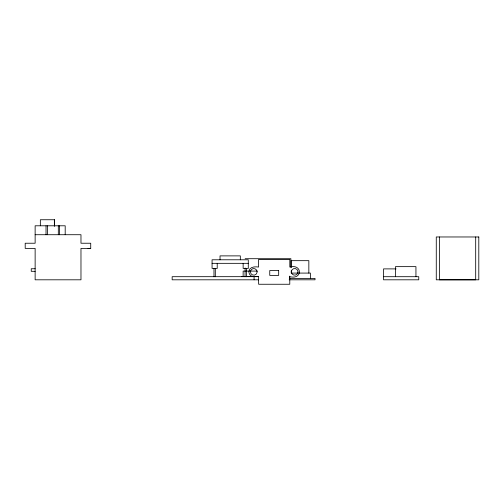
<?xml version="1.0" encoding="UTF-8"?>
<svg xmlns="http://www.w3.org/2000/svg" width="504" height="504" viewBox="0 0 504 504"><rect width="100%" height="100%" fill="white"/><g stroke="black" fill="none" stroke-linecap="round" stroke-linejoin="round"><path stroke-width="0.76" d="M88.024 248.384L90.726 248.365L90.726 243.23L80.974 243.23L80.974 234.719L35.135 234.719M90.726 248.403L80.974 248.403L80.974 279.808L35.135 279.808L35.135 248.403L25.2 248.384L25.2 243.23L35.135 243.23L35.135 225.792L65.192 225.792L65.192 234.719M245.127 258.703L290.89 258.703L290.89 267.221M212.071 263.334L248.289 263.334M35.135 268.739L31.248 268.739L31.248 271.322L35.135 271.322M396.1 268.89L383.55 268.89L383.55 279.808L418.755 279.808L418.755 276.702L383.55 276.702M257.538 271.089L243.136 271.089L243.136 276.444M241.429 276.444L252.466 276.444M253.953 276.444L258.653 276.444M258.653 279.808L172.16 279.808L172.16 276.702L258.596 276.664L258.647 284.256L289.775 284.256L289.819 276.664C302.57 280.029 302.539 263.674 289.819 267.044L289.819 259.453L258.596 259.453L258.596 267.044C255.081 266.528 249.568 266.616 248.951 271.19C248.579 273.76 250.519 276.324 253.096 276.664M289.183 279.808L315.019 279.808L315.019 278.384L289.693 278.384L289.693 276.116M475.694 236.968L475.694 279.808L439.375 279.808L439.375 236.968M415.939 276.702L415.939 266.641L395.476 266.641L395.476 276.702M310.388 278.384L310.388 273.086L291.224 273.086L291.243 270.755M308.839 273.086L308.839 260.669L291.243 260.669L291.243 267.649M254.085 276.702L254.085 279.808M246.387 268.424L246.387 276.772M245.127 267.996L245.038 276.772M243.142 263.334L243.142 268.424L248.289 268.424L248.289 259.787L212.071 259.787L212.071 268.424L217.218 268.424L217.218 263.334M240.332 259.787L240.332 255.881L220.028 255.881L220.028 259.787M215.315 268.424L215.315 276.772M213.973 268.424L213.973 276.772M59.409 225.792L59.409 234.719M58.319 225.792L58.319 234.719M54.602 225.773L54.602 219.744L40.345 219.744L40.345 225.773M54.356 219.744L54.356 226.359M47.47 225.792L47.47 234.719M46.028 225.792L46.028 234.719M250.501 271.19L250.438 272.059A3.326 3.326 0 0 0 257.021 272.519L257.078 271.65A3.326 3.326 0 0 0 250.501 271.19M478.8 236.968L436.269 236.968L436.269 279.808L478.8 279.808L478.8 236.968M278.674 270.547L269.747 270.547L269.747 275.386L278.674 275.386L278.674 270.547M297.977 272.059L297.921 271.19A3.326 3.326 0 0 0 291.337 271.65L291.4 272.519A3.326 3.326 0 0 0 297.977 272.059"/></g></svg>
